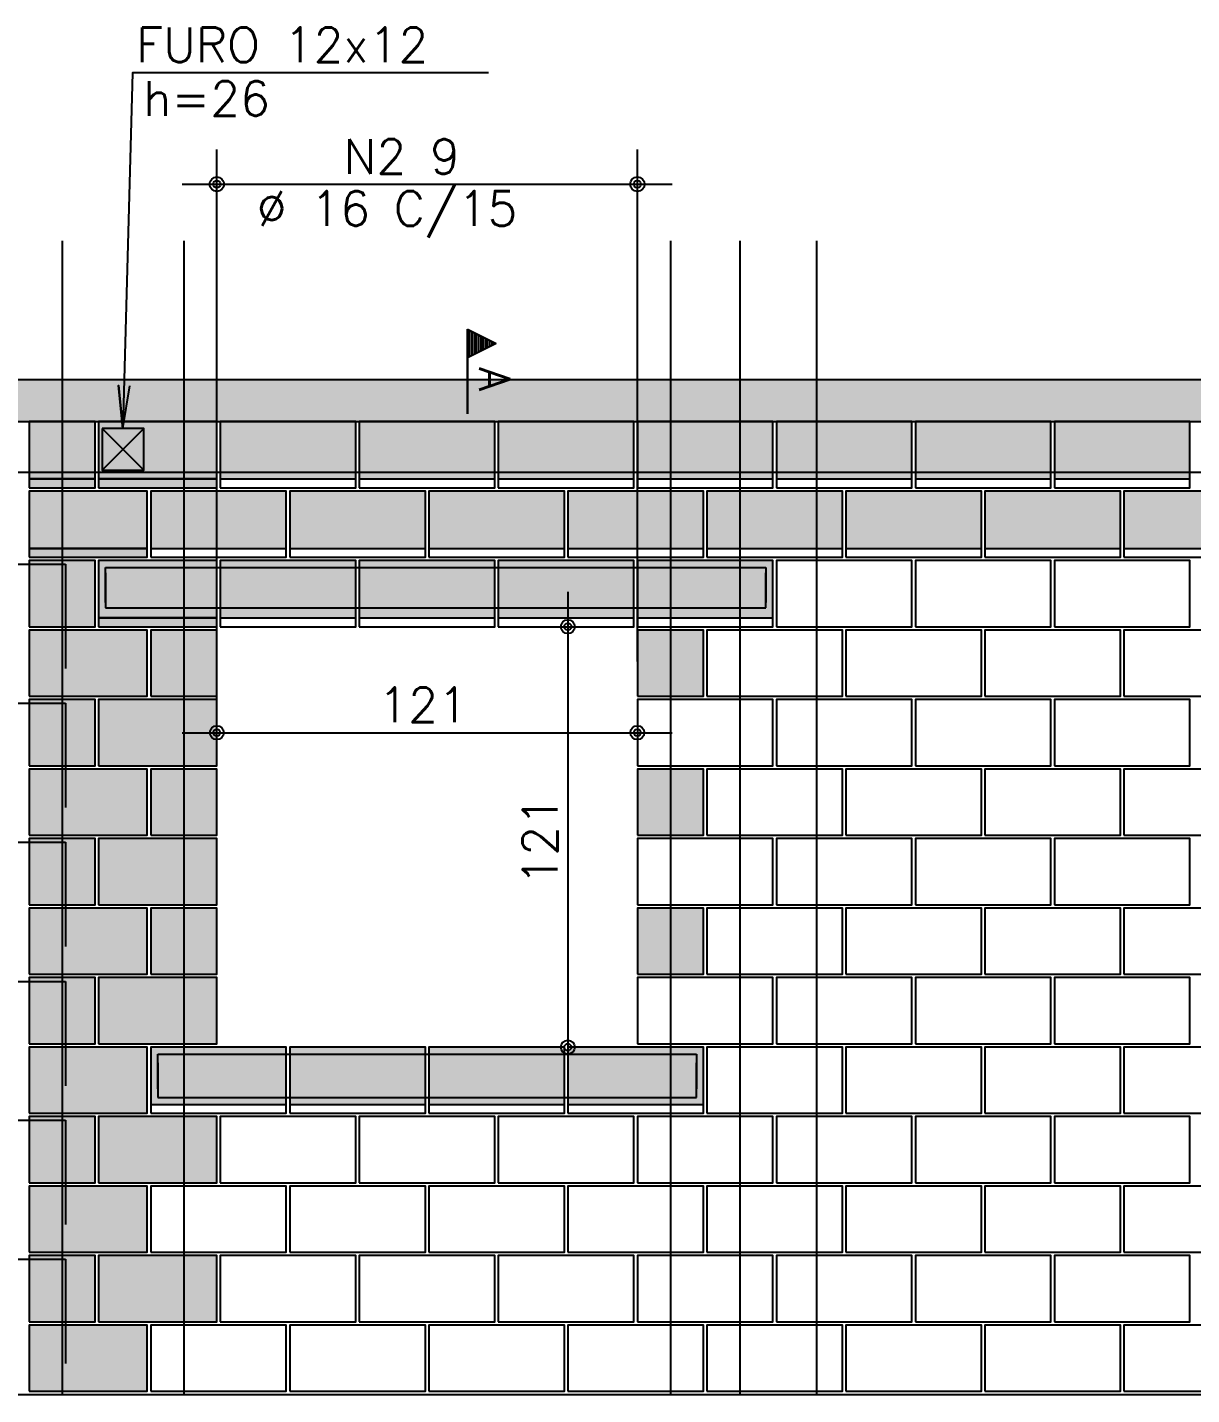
# Model space of a CAD drawing. Extents: x -1.9 to 86, y -1.5 to 61.
# Drawn here: x 17.88 to 24.58, y 47.85 to 55.72 of the extents above; entities that cross this region are included whole.
import ezdxf

# ---------------------------------------------------------------- set-up
doc = ezdxf.new("R2010")
doc.units = 0
doc.header["$MEASUREMENT"] = 0
for name, color, linetype in [('PENA_01', 1, 'CONTINUOUS'), ('PENA_02', 2, 'CONTINUOUS'), ('PENA_03', 3, 'CONTINUOUS'), ('PENA_05', 5, 'CONTINUOUS'), ('PENA_09', 254, 'CONTINUOUS'), ('PENA_11', 252, 'CONTINUOUS'), ('PENA_21', 100, 'CONTINUOUS'), ('PENA_23', 50, 'CONTINUOUS')]:
    doc.layers.add(name, color=color, linetype=linetype)
doc.styles.get("Standard").update_dxf_attribs({"font": 'ROMANS.SHX'})

msp = doc.modelspace()

# ---------------------------------------------------------------- linework, layer by layer
at = {"layer": 'PENA_01', "linetype": 'Continuous'}
for p, q in [((18.969264, 51.671785), (18.969264, 55.018468)), ((21.389264, 52.071785), (21.389264, 55.018468)), ((18.769264, 54.818468), (21.589264, 54.818468)), ((18.308853, 53.411785), (18.548853, 53.171785)), ((18.548853, 53.411785), (18.308853, 53.171785)), ((17.888853, 53.121785), (18.268853, 53.121785)), ((18.288853, 53.121785), (18.968853, 53.121785)), ((18.989264, 53.121785), (19.769264, 53.121785)), ((19.789264, 53.121785), (20.569264, 53.121785)), ((20.589264, 53.121785), (21.369264, 53.121785)), ((21.389264, 53.121785), (22.169264, 53.121785)), ((22.189264, 53.121785), (22.969264, 53.121785)), ((22.989264, 53.121785), (23.769264, 53.121785)), ((23.789264, 53.121785), (24.569264, 53.121785)), ((17.888853, 52.721785), (18.568853, 52.721785)), ((18.589264, 52.721785), (19.369264, 52.721785)), ((19.389264, 52.721785), (20.169264, 52.721785)), ((20.189264, 52.721785), (20.969264, 52.721785)), ((20.989264, 52.721785), (21.769264, 52.721785)), ((21.789264, 52.721785), (22.569264, 52.721785)), ((22.589264, 52.721785), (23.369264, 52.721785)), ((23.389264, 52.721785), (24.169264, 52.721785)), ((24.189264, 52.721785), (24.969264, 52.721785)), ((20.989264, 52.471785), (20.989264, 49.651785)), ((18.288853, 52.321785), (18.968853, 52.321785)), ((18.989264, 52.321785), (19.769264, 52.321785)), ((19.789264, 52.321785), (20.569264, 52.321785)), ((20.589264, 52.321785), (21.369264, 52.321785)), ((21.179264, 52.271785), (21.189264, 52.271785)), ((21.389264, 52.321785), (22.169264, 52.321785)), ((18.768853, 51.661785), (21.589264, 51.661785)), ((18.589264, 49.521785), (19.369264, 49.521785)), ((19.389264, 49.521785), (20.169264, 49.521785)), ((20.189264, 49.521785), (20.969264, 49.521785)), ((20.989264, 49.521785), (21.769264, 49.521785))]:
    msp.add_line(p, q, dxfattribs=at)
msp.add_lwpolyline([(18.308853, 53.411785), (18.308853, 53.171785), (18.548853, 53.171785), (18.548853, 53.411785), (18.308853, 53.411785)], dxfattribs=at)
at = {"layer": 'PENA_02', "linetype": 'Continuous'}
msp.add_line((6.789264, 47.851785), (28.569264, 47.851785), dxfattribs=at)
for points in [[(6.789264, 53.451785), (28.569264, 53.451785), (28.569264, 53.691785), (6.789264, 53.691785), (6.789264, 53.451785)], [(17.888853, 53.071785), (18.268853, 53.071785), (18.268853, 53.451785), (17.888853, 53.451785), (17.888853, 53.071785)], [(18.288853, 53.071785), (18.968853, 53.071785), (18.968853, 53.451785), (18.288853, 53.451785), (18.288853, 53.071785)], [(18.989264, 53.071785), (19.769264, 53.071785), (19.769264, 53.451785), (18.989264, 53.451785), (18.989264, 53.071785)], [(19.789264, 53.071785), (20.569264, 53.071785), (20.569264, 53.451785), (19.789264, 53.451785), (19.789264, 53.071785)], [(20.589264, 53.071785), (21.369264, 53.071785), (21.369264, 53.451785), (20.589264, 53.451785), (20.589264, 53.071785)], [(21.389264, 53.071785), (22.169264, 53.071785), (22.169264, 53.451785), (21.389264, 53.451785), (21.389264, 53.071785)], [(22.189264, 53.071785), (22.969264, 53.071785), (22.969264, 53.451785), (22.189264, 53.451785), (22.189264, 53.071785)], [(22.989264, 53.071785), (23.769264, 53.071785), (23.769264, 53.451785), (22.989264, 53.451785), (22.989264, 53.071785)], [(23.789264, 53.071785), (24.569264, 53.071785), (24.569264, 53.451785), (23.789264, 53.451785), (23.789264, 53.071785)], [(17.888853, 52.671785), (18.568853, 52.671785), (18.568853, 53.051785), (17.888853, 53.051785), (17.888853, 52.671785)], [(18.589264, 52.671785), (19.369264, 52.671785), (19.369264, 53.051785), (18.589264, 53.051785), (18.589264, 52.671785)], [(19.389264, 52.671785), (20.169264, 52.671785), (20.169264, 53.051785), (19.389264, 53.051785), (19.389264, 52.671785)], [(20.189264, 52.671785), (20.969264, 52.671785), (20.969264, 53.051785), (20.189264, 53.051785), (20.189264, 52.671785)], [(20.989264, 52.671785), (21.769264, 52.671785), (21.769264, 53.051785), (20.989264, 53.051785), (20.989264, 52.671785)], [(21.789264, 52.671785), (22.569264, 52.671785), (22.569264, 53.051785), (21.789264, 53.051785), (21.789264, 52.671785)], [(22.589264, 52.671785), (23.369264, 52.671785), (23.369264, 53.051785), (22.589264, 53.051785), (22.589264, 52.671785)], [(23.389264, 52.671785), (24.169264, 52.671785), (24.169264, 53.051785), (23.389264, 53.051785), (23.389264, 52.671785)], [(24.189264, 52.671785), (24.969264, 52.671785), (24.969264, 53.051785), (24.189264, 53.051785), (24.189264, 52.671785)], [(17.888442, 52.271785), (18.268442, 52.271785), (18.268442, 52.651785), (17.888442, 52.651785), (17.888442, 52.271785)], [(18.288853, 52.271785), (18.968853, 52.271785), (18.968853, 52.651785), (18.288853, 52.651785), (18.288853, 52.271785)], [(18.989264, 52.271785), (19.769264, 52.271785), (19.769264, 52.651785), (18.989264, 52.651785), (18.989264, 52.271785)], [(19.789264, 52.271785), (20.569264, 52.271785), (20.569264, 52.651785), (19.789264, 52.651785), (19.789264, 52.271785)], [(20.589264, 52.271785), (21.369264, 52.271785), (21.369264, 52.651785), (20.589264, 52.651785), (20.589264, 52.271785)], [(21.389264, 52.271785), (22.169264, 52.271785), (22.169264, 52.651785), (21.389264, 52.651785), (21.389264, 52.271785)], [(22.189264, 52.271785), (22.969264, 52.271785), (22.969264, 52.651785), (22.189264, 52.651785), (22.189264, 52.271785)], [(22.989264, 52.271785), (23.769264, 52.271785), (23.769264, 52.651785), (22.989264, 52.651785), (22.989264, 52.271785)], [(23.789264, 52.271785), (24.569264, 52.271785), (24.569264, 52.651785), (23.789264, 52.651785), (23.789264, 52.271785)], [(17.888853, 51.871785), (18.568853, 51.871785), (18.568853, 52.251785), (17.888853, 52.251785), (17.888853, 51.871785)], [(18.589264, 51.871785), (18.969264, 51.871785), (18.969264, 52.251785), (18.589264, 52.251785), (18.589264, 51.871785)], [(21.389264, 51.871785), (21.769264, 51.871785), (21.769264, 52.251785), (21.389264, 52.251785), (21.389264, 51.871785)], [(21.789264, 51.871785), (22.569264, 51.871785), (22.569264, 52.251785), (21.789264, 52.251785), (21.789264, 51.871785)], [(22.589264, 51.871785), (23.369264, 51.871785), (23.369264, 52.251785), (22.589264, 52.251785), (22.589264, 51.871785)], [(23.389264, 51.871785), (24.169264, 51.871785), (24.169264, 52.251785), (23.389264, 52.251785), (23.389264, 51.871785)], [(24.189264, 51.871785), (24.969264, 51.871785), (24.969264, 52.251785), (24.189264, 52.251785), (24.189264, 51.871785)], [(17.888442, 51.471785), (18.268442, 51.471785), (18.268442, 51.851785), (17.888442, 51.851785), (17.888442, 51.471785)], [(18.288853, 51.471785), (18.968853, 51.471785), (18.968853, 51.851785), (18.288853, 51.851785), (18.288853, 51.471785)], [(21.389264, 51.471785), (22.169264, 51.471785), (22.169264, 51.851785), (21.389264, 51.851785), (21.389264, 51.471785)], [(22.189264, 51.471785), (22.969264, 51.471785), (22.969264, 51.851785), (22.189264, 51.851785), (22.189264, 51.471785)], [(22.989264, 51.471785), (23.769264, 51.471785), (23.769264, 51.851785), (22.989264, 51.851785), (22.989264, 51.471785)], [(23.789264, 51.471785), (24.569264, 51.471785), (24.569264, 51.851785), (23.789264, 51.851785), (23.789264, 51.471785)], [(17.888853, 51.071785), (18.568853, 51.071785), (18.568853, 51.451785), (17.888853, 51.451785), (17.888853, 51.071785)], [(18.589264, 51.071785), (18.969264, 51.071785), (18.969264, 51.451785), (18.589264, 51.451785), (18.589264, 51.071785)], [(21.389264, 51.071785), (21.769264, 51.071785), (21.769264, 51.451785), (21.389264, 51.451785), (21.389264, 51.071785)], [(21.789264, 51.071785), (22.569264, 51.071785), (22.569264, 51.451785), (21.789264, 51.451785), (21.789264, 51.071785)], [(22.589264, 51.071785), (23.369264, 51.071785), (23.369264, 51.451785), (22.589264, 51.451785), (22.589264, 51.071785)], [(23.389264, 51.071785), (24.169264, 51.071785), (24.169264, 51.451785), (23.389264, 51.451785), (23.389264, 51.071785)], [(24.189264, 51.071785), (24.969264, 51.071785), (24.969264, 51.451785), (24.189264, 51.451785), (24.189264, 51.071785)], [(17.888442, 50.671785), (18.268442, 50.671785), (18.268442, 51.051785), (17.888442, 51.051785), (17.888442, 50.671785)], [(18.288853, 50.671785), (18.968853, 50.671785), (18.968853, 51.051785), (18.288853, 51.051785), (18.288853, 50.671785)], [(21.389264, 50.671785), (22.169264, 50.671785), (22.169264, 51.051785), (21.389264, 51.051785), (21.389264, 50.671785)], [(22.189264, 50.671785), (22.969264, 50.671785), (22.969264, 51.051785), (22.189264, 51.051785), (22.189264, 50.671785)], [(22.989264, 50.671785), (23.769264, 50.671785), (23.769264, 51.051785), (22.989264, 51.051785), (22.989264, 50.671785)], [(23.789264, 50.671785), (24.569264, 50.671785), (24.569264, 51.051785), (23.789264, 51.051785), (23.789264, 50.671785)], [(17.888853, 50.271785), (18.568853, 50.271785), (18.568853, 50.651785), (17.888853, 50.651785), (17.888853, 50.271785)], [(18.589264, 50.271785), (18.969264, 50.271785), (18.969264, 50.651785), (18.589264, 50.651785), (18.589264, 50.271785)], [(21.389264, 50.271785), (21.769264, 50.271785), (21.769264, 50.651785), (21.389264, 50.651785), (21.389264, 50.271785)], [(21.789264, 50.271785), (22.569264, 50.271785), (22.569264, 50.651785), (21.789264, 50.651785), (21.789264, 50.271785)], [(22.589264, 50.271785), (23.369264, 50.271785), (23.369264, 50.651785), (22.589264, 50.651785), (22.589264, 50.271785)], [(23.389264, 50.271785), (24.169264, 50.271785), (24.169264, 50.651785), (23.389264, 50.651785), (23.389264, 50.271785)], [(24.189264, 50.271785), (24.969264, 50.271785), (24.969264, 50.651785), (24.189264, 50.651785), (24.189264, 50.271785)], [(17.888442, 49.871785), (18.268442, 49.871785), (18.268442, 50.251785), (17.888442, 50.251785), (17.888442, 49.871785)], [(18.288853, 49.871785), (18.968853, 49.871785), (18.968853, 50.251785), (18.288853, 50.251785), (18.288853, 49.871785)], [(21.389264, 49.871785), (22.169264, 49.871785), (22.169264, 50.251785), (21.389264, 50.251785), (21.389264, 49.871785)], [(22.189264, 49.871785), (22.969264, 49.871785), (22.969264, 50.251785), (22.189264, 50.251785), (22.189264, 49.871785)], [(22.989264, 49.871785), (23.769264, 49.871785), (23.769264, 50.251785), (22.989264, 50.251785), (22.989264, 49.871785)], [(23.789264, 49.871785), (24.569264, 49.871785), (24.569264, 50.251785), (23.789264, 50.251785), (23.789264, 49.871785)], [(17.888853, 49.471785), (18.568853, 49.471785), (18.568853, 49.851785), (17.888853, 49.851785), (17.888853, 49.471785)], [(18.589264, 49.471785), (19.369264, 49.471785), (19.369264, 49.851785), (18.589264, 49.851785), (18.589264, 49.471785)], [(19.389264, 49.471785), (20.169264, 49.471785), (20.169264, 49.851785), (19.389264, 49.851785), (19.389264, 49.471785)], [(20.189264, 49.471785), (20.969264, 49.471785), (20.969264, 49.851785), (20.189264, 49.851785), (20.189264, 49.471785)], [(20.989264, 49.471785), (21.769264, 49.471785), (21.769264, 49.851785), (20.989264, 49.851785), (20.989264, 49.471785)], [(21.789264, 49.471785), (22.569264, 49.471785), (22.569264, 49.851785), (21.789264, 49.851785), (21.789264, 49.471785)], [(22.589264, 49.471785), (23.369264, 49.471785), (23.369264, 49.851785), (22.589264, 49.851785), (22.589264, 49.471785)], [(23.389264, 49.471785), (24.169264, 49.471785), (24.169264, 49.851785), (23.389264, 49.851785), (23.389264, 49.471785)], [(24.189264, 49.471785), (24.969264, 49.471785), (24.969264, 49.851785), (24.189264, 49.851785), (24.189264, 49.471785)], [(17.888442, 49.071785), (18.268442, 49.071785), (18.268442, 49.451785), (17.888442, 49.451785), (17.888442, 49.071785)], [(18.288853, 49.071785), (18.968853, 49.071785), (18.968853, 49.451785), (18.288853, 49.451785), (18.288853, 49.071785)], [(18.989264, 49.071785), (19.769264, 49.071785), (19.769264, 49.451785), (18.989264, 49.451785), (18.989264, 49.071785)], [(19.789264, 49.071785), (20.569264, 49.071785), (20.569264, 49.451785), (19.789264, 49.451785), (19.789264, 49.071785)], [(20.589264, 49.071785), (21.369264, 49.071785), (21.369264, 49.451785), (20.589264, 49.451785), (20.589264, 49.071785)], [(21.389264, 49.071785), (22.169264, 49.071785), (22.169264, 49.451785), (21.389264, 49.451785), (21.389264, 49.071785)], [(22.189264, 49.071785), (22.969264, 49.071785), (22.969264, 49.451785), (22.189264, 49.451785), (22.189264, 49.071785)], [(22.989264, 49.071785), (23.769264, 49.071785), (23.769264, 49.451785), (22.989264, 49.451785), (22.989264, 49.071785)], [(23.789264, 49.071785), (24.569264, 49.071785), (24.569264, 49.451785), (23.789264, 49.451785), (23.789264, 49.071785)], [(17.888853, 48.671785), (18.568853, 48.671785), (18.568853, 49.051785), (17.888853, 49.051785), (17.888853, 48.671785)], [(18.589264, 48.671785), (19.369264, 48.671785), (19.369264, 49.051785), (18.589264, 49.051785), (18.589264, 48.671785)], [(19.389264, 48.671785), (20.169264, 48.671785), (20.169264, 49.051785), (19.389264, 49.051785), (19.389264, 48.671785)], [(20.189264, 48.671785), (20.969264, 48.671785), (20.969264, 49.051785), (20.189264, 49.051785), (20.189264, 48.671785)], [(20.989264, 48.671785), (21.769264, 48.671785), (21.769264, 49.051785), (20.989264, 49.051785), (20.989264, 48.671785)], [(21.789264, 48.671785), (22.569264, 48.671785), (22.569264, 49.051785), (21.789264, 49.051785), (21.789264, 48.671785)], [(22.589264, 48.671785), (23.369264, 48.671785), (23.369264, 49.051785), (22.589264, 49.051785), (22.589264, 48.671785)], [(23.389264, 48.671785), (24.169264, 48.671785), (24.169264, 49.051785), (23.389264, 49.051785), (23.389264, 48.671785)], [(24.189264, 48.671785), (24.969264, 48.671785), (24.969264, 49.051785), (24.189264, 49.051785), (24.189264, 48.671785)], [(17.888442, 48.271785), (18.268442, 48.271785), (18.268442, 48.651785), (17.888442, 48.651785), (17.888442, 48.271785)], [(18.288853, 48.271785), (18.968853, 48.271785), (18.968853, 48.651785), (18.288853, 48.651785), (18.288853, 48.271785)], [(18.989264, 48.271785), (19.769264, 48.271785), (19.769264, 48.651785), (18.989264, 48.651785), (18.989264, 48.271785)], [(19.789264, 48.271785), (20.569264, 48.271785), (20.569264, 48.651785), (19.789264, 48.651785), (19.789264, 48.271785)], [(20.589264, 48.271785), (21.369264, 48.271785), (21.369264, 48.651785), (20.589264, 48.651785), (20.589264, 48.271785)], [(21.389264, 48.271785), (22.169264, 48.271785), (22.169264, 48.651785), (21.389264, 48.651785), (21.389264, 48.271785)], [(22.189264, 48.271785), (22.969264, 48.271785), (22.969264, 48.651785), (22.189264, 48.651785), (22.189264, 48.271785)], [(22.989264, 48.271785), (23.769264, 48.271785), (23.769264, 48.651785), (22.989264, 48.651785), (22.989264, 48.271785)], [(23.789264, 48.271785), (24.569264, 48.271785), (24.569264, 48.651785), (23.789264, 48.651785), (23.789264, 48.271785)], [(17.888853, 47.871785), (18.568853, 47.871785), (18.568853, 48.251785), (17.888853, 48.251785), (17.888853, 47.871785)], [(18.589264, 47.871785), (19.369264, 47.871785), (19.369264, 48.251785), (18.589264, 48.251785), (18.589264, 47.871785)], [(19.389264, 47.871785), (20.169264, 47.871785), (20.169264, 48.251785), (19.389264, 48.251785), (19.389264, 47.871785)], [(20.189264, 47.871785), (20.969264, 47.871785), (20.969264, 48.251785), (20.189264, 48.251785), (20.189264, 47.871785)], [(20.989264, 47.871785), (21.769264, 47.871785), (21.769264, 48.251785), (20.989264, 48.251785), (20.989264, 47.871785)], [(21.789264, 47.871785), (22.569264, 47.871785), (22.569264, 48.251785), (21.789264, 48.251785), (21.789264, 47.871785)], [(22.589264, 47.871785), (23.369264, 47.871785), (23.369264, 48.251785), (22.589264, 48.251785), (22.589264, 47.871785)], [(23.389264, 47.871785), (24.169264, 47.871785), (24.169264, 48.251785), (23.389264, 48.251785), (23.389264, 47.871785)], [(24.189264, 47.871785), (24.969264, 47.871785), (24.969264, 48.251785), (24.189264, 48.251785), (24.189264, 47.871785)]]:
    msp.add_lwpolyline(points, dxfattribs=at)
for centre, radius in [((18.969264, 54.818468), 0.041625), ((21.389264, 54.818468), 0.041625), ((18.969264, 54.818468), 0.02075), ((21.389264, 54.818468), 0.02075), ((20.989264, 52.271785), 0.04), ((20.989264, 52.271785), 0.02), ((18.968853, 51.661785), 0.04), ((18.968853, 51.661785), 0.02), ((21.389264, 51.661785), 0.04), ((21.389264, 51.661785), 0.02), ((20.989264, 49.851785), 0.04), ((20.989264, 49.851785), 0.02)]:
    msp.add_circle(centre, radius, dxfattribs=at)
at = {"layer": 'PENA_03', "linetype": 'Continuous'}
for p, q in [((20.41112, 53.497507), (20.41112, 53.983889)), ((20.41112, 53.983889), (20.577053, 53.900923)), ((20.411815, 53.982761), (20.575492, 53.900923)), ((20.411816, 53.982761), (20.411816, 53.819084)), ((20.423884, 53.977507), (20.423884, 53.824338)), ((20.436648, 53.971125), (20.436648, 53.83072)), ((20.449412, 53.964743), (20.449412, 53.837102)), ((20.462176, 53.958361), (20.462176, 53.843484)), ((20.47494, 53.951979), (20.47494, 53.849866)), ((20.487704, 53.945597), (20.487704, 53.856248)), ((20.500468, 53.939215), (20.500468, 53.86263)), ((20.513232, 53.932833), (20.513232, 53.869012)), ((20.525996, 53.926451), (20.525996, 53.875394)), ((20.53876, 53.920069), (20.53876, 53.881776)), ((20.551525, 53.913687), (20.551525, 53.888158)), ((20.564289, 53.907305), (20.564289, 53.894541)), ((20.577053, 53.900923), (20.411815, 53.818304)), ((20.575492, 53.900923), (20.411816, 53.819084)), ((20.411816, 53.818304), (20.411816, 53.497507)), ((20.979264, 52.271785), (20.979264, 52.271785)), ((21.389264, 51.871785), (21.389264, 51.871785)), ((18.968853, 51.661785), (18.968853, 51.661785)), ((21.389264, 51.661785), (21.389264, 51.661785)), ((18.969264, 51.471785), (18.969264, 51.471785)), ((20.989264, 49.851785), (20.989264, 49.851785))]:
    msp.add_line(p, q, dxfattribs=at)
msp.add_lwpolyline([(20.532783, 55.460301), (18.483692, 55.460301), (18.428853, 53.411785), (18.402866, 53.660431), (18.428853, 53.411785), (18.468106, 53.658684)], dxfattribs=at)
at = {"layer": 'PENA_05', "linetype": 'Continuous'}
for p, q in [((6.940294, 53.161578), (18.615282, 53.162003)), ((17.615319, 53.161548), (28.46913, 53.161943)), ((17.678993, 52.630841), (18.098993, 52.630841)), ((18.098993, 52.630841), (18.098993, 52.030841)), ((18.328853, 52.411785), (18.328853, 52.611785)), ((18.328853, 52.611785), (22.129264, 52.611785)), ((18.328853, 52.581182), (18.328853, 52.381182)), ((22.129264, 52.611785), (22.129264, 52.411785)), ((22.129264, 52.381182), (22.129264, 52.581182)), ((18.328853, 52.381182), (22.129264, 52.381182)), ((17.678993, 51.830841), (18.098993, 51.830841)), ((18.098993, 51.830841), (18.098993, 51.230841)), ((17.678993, 51.030841), (18.098993, 51.030841)), ((18.098993, 51.030841), (18.098993, 50.430841)), ((17.678993, 50.229975), (18.098993, 50.229975)), ((18.098993, 50.229975), (18.098993, 49.629975)), ((18.629264, 49.611785), (18.629264, 49.811785)), ((18.629264, 49.811785), (21.729264, 49.811785)), ((18.629264, 49.761785), (18.629264, 49.561785)), ((21.729264, 49.811785), (21.729264, 49.611785)), ((21.729264, 49.561785), (21.729264, 49.761785)), ((18.629264, 49.561785), (21.729264, 49.561785)), ((17.678993, 49.430841), (18.098993, 49.430841)), ((18.098993, 49.430841), (18.098993, 48.830841)), ((17.678993, 48.630841), (18.098993, 48.630841)), ((18.098993, 48.630841), (18.098993, 48.030841))]:
    msp.add_line(p, q, dxfattribs=at)
for points in [[(18.078853, 54.491785), (18.078853, 47.851785)], [(18.779264, 54.491785), (18.779264, 47.851785)], [(21.579264, 54.491785), (21.579264, 47.851785)], [(21.979264, 54.491785), (21.979264, 47.851785)], [(22.420953, 54.491785), (22.420953, 47.851785)]]:
    msp.add_lwpolyline(points, dxfattribs=at)
at = {"layer": 'PENA_09', "linetype": 'Continuous'}
for points in [[(17.888853, 53.121785), (18.268853, 53.121785), (18.268853, 53.451785), (17.888853, 53.451785), (17.888853, 53.121785)], [(18.288853, 53.121785), (18.968853, 53.121785), (18.968853, 53.451785), (18.288853, 53.451785), (18.288853, 53.121785)], [(18.989264, 53.121785), (19.769264, 53.121785), (19.769264, 53.451785), (18.989264, 53.451785), (18.989264, 53.121785)], [(19.789264, 53.121785), (20.569264, 53.121785), (20.569264, 53.451785), (19.789264, 53.451785), (19.789264, 53.121785)], [(20.589264, 53.121785), (21.369264, 53.121785), (21.369264, 53.451785), (20.589264, 53.451785), (20.589264, 53.121785)], [(21.389264, 53.121785), (22.169264, 53.121785), (22.169264, 53.451785), (21.389264, 53.451785), (21.389264, 53.121785)], [(22.189264, 53.121785), (22.969264, 53.121785), (22.969264, 53.451785), (22.189264, 53.451785), (22.189264, 53.121785)], [(22.989264, 53.121785), (23.769264, 53.121785), (23.769264, 53.451785), (22.989264, 53.451785), (22.989264, 53.121785)], [(23.789264, 53.121785), (24.569264, 53.121785), (24.569264, 53.451785), (23.789264, 53.451785), (23.789264, 53.121785)], [(17.888853, 52.721785), (18.568853, 52.721785), (18.568853, 53.051785), (17.888853, 53.051785), (17.888853, 52.721785)], [(18.589264, 52.721785), (19.369264, 52.721785), (19.369264, 53.051785), (18.589264, 53.051785), (18.589264, 52.721785)], [(19.389264, 52.721785), (20.169264, 52.721785), (20.169264, 53.051785), (19.389264, 53.051785), (19.389264, 52.721785)], [(20.189264, 52.721785), (20.969264, 52.721785), (20.969264, 53.051785), (20.189264, 53.051785), (20.189264, 52.721785)], [(20.989264, 52.721785), (21.769264, 52.721785), (21.769264, 53.051785), (20.989264, 53.051785), (20.989264, 52.721785)], [(21.789264, 52.721785), (22.569264, 52.721785), (22.569264, 53.051785), (21.789264, 53.051785), (21.789264, 52.721785)], [(22.589264, 52.721785), (23.369264, 52.721785), (23.369264, 53.051785), (22.589264, 53.051785), (22.589264, 52.721785)], [(23.389264, 52.721785), (24.169264, 52.721785), (24.169264, 53.051785), (23.389264, 53.051785), (23.389264, 52.721785)], [(24.189264, 52.721785), (24.969264, 52.721785), (24.969264, 53.051785), (24.189264, 53.051785), (24.189264, 52.721785)], [(18.288853, 52.321785), (18.968853, 52.321785), (18.968853, 52.651785), (18.288853, 52.651785), (18.288853, 52.321785)], [(18.989264, 52.321785), (19.769264, 52.321785), (19.769264, 52.651785), (18.989264, 52.651785), (18.989264, 52.321785)], [(19.789264, 52.321785), (20.569264, 52.321785), (20.569264, 52.651785), (19.789264, 52.651785), (19.789264, 52.321785)], [(20.589264, 52.321785), (21.369264, 52.321785), (21.369264, 52.651785), (20.589264, 52.651785), (20.589264, 52.321785)], [(21.389264, 52.321785), (22.169264, 52.321785), (22.169264, 52.651785), (21.389264, 52.651785), (21.389264, 52.321785)], [(18.589264, 49.521785), (19.369264, 49.521785), (19.369264, 49.851785), (18.589264, 49.851785), (18.589264, 49.521785)], [(19.389264, 49.521785), (20.169264, 49.521785), (20.169264, 49.851785), (19.389264, 49.851785), (19.389264, 49.521785)], [(20.189264, 49.521785), (20.969264, 49.521785), (20.969264, 49.851785), (20.189264, 49.851785), (20.189264, 49.521785)], [(20.989264, 49.521785), (21.769264, 49.521785), (21.769264, 49.851785), (20.989264, 49.851785), (20.989264, 49.521785)]]:
    msp.add_lwpolyline(points, dxfattribs=at)
for points in [[(17.888853, 53.121785), (18.268853, 53.121785), (18.268853, 53.451785)], [(17.888853, 53.121785), (18.268853, 53.451785), (17.888853, 53.451785)], [(17.888853, 53.121785), (17.888853, 53.451785), (17.888853, 53.121785)], [(18.288853, 53.121785), (18.968853, 53.121785), (18.968853, 53.451785)], [(18.288853, 53.121785), (18.968853, 53.451785), (18.288853, 53.451785)], [(18.288853, 53.121785), (18.288853, 53.451785), (18.288853, 53.121785)], [(18.989264, 53.121785), (19.769264, 53.121785), (19.769264, 53.451785)], [(18.989264, 53.121785), (19.769264, 53.451785), (18.989264, 53.451785)], [(18.989264, 53.121785), (18.989264, 53.451785), (18.989264, 53.121785)], [(19.789264, 53.121785), (20.569264, 53.121785), (20.569264, 53.451785)], [(19.789264, 53.121785), (20.569264, 53.451785), (19.789264, 53.451785)], [(19.789264, 53.121785), (19.789264, 53.451785), (19.789264, 53.121785)], [(20.589264, 53.121785), (21.369264, 53.121785), (21.369264, 53.451785)], [(20.589264, 53.121785), (21.369264, 53.451785), (20.589264, 53.451785)], [(20.589264, 53.121785), (20.589264, 53.451785), (20.589264, 53.121785)], [(21.389264, 53.121785), (22.169264, 53.121785), (22.169264, 53.451785)], [(21.389264, 53.121785), (22.169264, 53.451785), (21.389264, 53.451785)], [(21.389264, 53.121785), (21.389264, 53.451785), (21.389264, 53.121785)], [(22.189264, 53.121785), (22.969264, 53.121785), (22.969264, 53.451785)], [(22.189264, 53.121785), (22.969264, 53.451785), (22.189264, 53.451785)], [(22.189264, 53.121785), (22.189264, 53.451785), (22.189264, 53.121785)], [(22.989264, 53.121785), (23.769264, 53.121785), (23.769264, 53.451785)], [(22.989264, 53.121785), (23.769264, 53.451785), (22.989264, 53.451785)], [(22.989264, 53.121785), (22.989264, 53.451785), (22.989264, 53.121785)], [(23.789264, 53.121785), (24.569264, 53.121785), (24.569264, 53.451785)], [(23.789264, 53.121785), (24.569264, 53.451785), (23.789264, 53.451785)], [(23.789264, 53.121785), (23.789264, 53.451785), (23.789264, 53.121785)], [(17.888853, 52.721785), (18.568853, 52.721785), (18.568853, 53.051785)], [(17.888853, 52.721785), (18.568853, 53.051785), (17.888853, 53.051785)], [(17.888853, 52.721785), (17.888853, 53.051785), (17.888853, 52.721785)], [(18.589264, 52.721785), (19.369264, 52.721785), (19.369264, 53.051785)], [(18.589264, 52.721785), (19.369264, 53.051785), (18.589264, 53.051785)], [(18.589264, 52.721785), (18.589264, 53.051785), (18.589264, 52.721785)], [(19.389264, 52.721785), (20.169264, 52.721785), (20.169264, 53.051785)], [(19.389264, 52.721785), (20.169264, 53.051785), (19.389264, 53.051785)], [(19.389264, 52.721785), (19.389264, 53.051785), (19.389264, 52.721785)], [(20.189264, 52.721785), (20.969264, 52.721785), (20.969264, 53.051785)], [(20.189264, 52.721785), (20.969264, 53.051785), (20.189264, 53.051785)], [(20.189264, 52.721785), (20.189264, 53.051785), (20.189264, 52.721785)], [(20.989264, 52.721785), (21.769264, 52.721785), (21.769264, 53.051785)], [(20.989264, 52.721785), (21.769264, 53.051785), (20.989264, 53.051785)], [(20.989264, 52.721785), (20.989264, 53.051785), (20.989264, 52.721785)], [(21.789264, 52.721785), (22.569264, 52.721785), (22.569264, 53.051785)], [(21.789264, 52.721785), (22.569264, 53.051785), (21.789264, 53.051785)], [(21.789264, 52.721785), (21.789264, 53.051785), (21.789264, 52.721785)], [(22.589264, 52.721785), (23.369264, 52.721785), (23.369264, 53.051785)], [(22.589264, 52.721785), (23.369264, 53.051785), (22.589264, 53.051785)], [(22.589264, 52.721785), (22.589264, 53.051785), (22.589264, 52.721785)], [(23.389264, 52.721785), (24.169264, 52.721785), (24.169264, 53.051785)], [(23.389264, 52.721785), (24.169264, 53.051785), (23.389264, 53.051785)], [(23.389264, 52.721785), (23.389264, 53.051785), (23.389264, 52.721785)], [(24.189264, 52.721785), (24.969264, 52.721785), (24.969264, 53.051785)], [(24.189264, 52.721785), (24.969264, 53.051785), (24.189264, 53.051785)], [(24.189264, 52.721785), (24.189264, 53.051785), (24.189264, 52.721785)], [(18.288853, 52.321785), (18.968853, 52.321785), (18.968853, 52.651785)], [(18.288853, 52.321785), (18.968853, 52.651785), (18.288853, 52.651785)], [(18.288853, 52.321785), (18.288853, 52.651785), (18.288853, 52.321785)], [(18.989264, 52.321785), (19.769264, 52.321785), (19.769264, 52.651785)], [(18.989264, 52.321785), (19.769264, 52.651785), (18.989264, 52.651785)], [(18.989264, 52.321785), (18.989264, 52.651785), (18.989264, 52.321785)], [(19.789264, 52.321785), (20.569264, 52.321785), (20.569264, 52.651785)], [(19.789264, 52.321785), (20.569264, 52.651785), (19.789264, 52.651785)], [(19.789264, 52.321785), (19.789264, 52.651785), (19.789264, 52.321785)], [(20.589264, 52.321785), (21.369264, 52.321785), (21.369264, 52.651785)], [(20.589264, 52.321785), (21.369264, 52.651785), (20.589264, 52.651785)], [(20.589264, 52.321785), (20.589264, 52.651785), (20.589264, 52.321785)], [(21.389264, 52.321785), (22.169264, 52.321785), (22.169264, 52.651785)], [(21.389264, 52.321785), (22.169264, 52.651785), (21.389264, 52.651785)], [(21.389264, 52.321785), (21.389264, 52.651785), (21.389264, 52.321785)], [(18.589264, 49.521785), (19.369264, 49.521785), (19.369264, 49.851785)], [(18.589264, 49.521785), (19.369264, 49.851785), (18.589264, 49.851785)], [(18.589264, 49.521785), (18.589264, 49.851785), (18.589264, 49.521785)], [(19.389264, 49.521785), (20.169264, 49.521785), (20.169264, 49.851785)], [(19.389264, 49.521785), (20.169264, 49.851785), (19.389264, 49.851785)], [(19.389264, 49.521785), (19.389264, 49.851785), (19.389264, 49.521785)], [(20.189264, 49.521785), (20.969264, 49.521785), (20.969264, 49.851785)], [(20.189264, 49.521785), (20.969264, 49.851785), (20.189264, 49.851785)], [(20.189264, 49.521785), (20.189264, 49.851785), (20.189264, 49.521785)], [(20.989264, 49.521785), (21.769264, 49.521785), (21.769264, 49.851785)], [(20.989264, 49.521785), (21.769264, 49.851785), (20.989264, 49.851785)], [(20.989264, 49.521785), (20.989264, 49.851785), (20.989264, 49.521785)]]:
    msp.add_solid(points, dxfattribs=at)
at = {"layer": 'PENA_11', "linetype": 'Continuous'}
for points in [[(6.789264, 53.451785), (28.569264, 53.451785), (28.569264, 53.691785)], [(6.789264, 53.451785), (28.569264, 53.691785), (6.789264, 53.691785)]]:
    msp.add_solid(points, dxfattribs=at)
at = {"layer": 'PENA_21', "linetype": 'Continuous'}
for points in [[(18.288853, 53.071785), (18.968853, 53.071785), (18.968853, 53.121785), (18.288853, 53.121785), (18.288853, 53.071785)], [(17.888853, 52.671785), (18.568853, 52.671785), (18.568853, 52.721785), (17.888853, 52.721785), (17.888853, 52.671785)], [(18.288853, 52.271785), (18.968853, 52.271785), (18.968853, 52.321785), (18.288853, 52.321785), (18.288853, 52.271785)], [(17.888853, 51.871785), (18.568853, 51.871785), (18.568853, 52.251785), (17.888853, 52.251785), (17.888853, 51.871785)], [(18.288853, 51.471785), (18.968853, 51.471785), (18.968853, 51.851785), (18.288853, 51.851785), (18.288853, 51.471785)], [(17.888853, 51.071785), (18.568853, 51.071785), (18.568853, 51.451785), (17.888853, 51.451785), (17.888853, 51.071785)], [(18.288853, 50.671785), (18.968853, 50.671785), (18.968853, 51.051785), (18.288853, 51.051785), (18.288853, 50.671785)], [(17.888853, 50.271785), (18.568853, 50.271785), (18.568853, 50.651785), (17.888853, 50.651785), (17.888853, 50.271785)], [(18.288853, 49.871785), (18.968853, 49.871785), (18.968853, 50.251785), (18.288853, 50.251785), (18.288853, 49.871785)], [(17.888853, 49.471785), (18.568853, 49.471785), (18.568853, 49.851785), (17.888853, 49.851785), (17.888853, 49.471785)], [(18.288853, 49.071785), (18.968853, 49.071785), (18.968853, 49.451785), (18.288853, 49.451785), (18.288853, 49.071785)], [(17.888853, 48.671785), (18.568853, 48.671785), (18.568853, 49.051785), (17.888853, 49.051785), (17.888853, 48.671785)], [(18.288853, 48.271785), (18.968853, 48.271785), (18.968853, 48.651785), (18.288853, 48.651785), (18.288853, 48.271785)], [(17.888853, 47.871785), (18.568853, 47.871785), (18.568853, 48.251785), (17.888853, 48.251785), (17.888853, 47.871785)]]:
    msp.add_lwpolyline(points, dxfattribs=at)
for points in [[(18.288853, 53.071785), (18.968853, 53.071785), (18.968853, 53.121785)], [(18.288853, 53.071785), (18.968853, 53.121785), (18.288853, 53.121785)], [(18.288853, 53.071785), (18.288853, 53.121785), (18.288853, 53.071785)], [(17.888853, 52.671785), (18.568853, 52.671785), (18.568853, 52.721785)], [(17.888853, 52.671785), (18.568853, 52.721785), (17.888853, 52.721785)], [(17.888853, 52.671785), (17.888853, 52.721785), (17.888853, 52.671785)], [(18.288853, 52.271785), (18.968853, 52.271785), (18.968853, 52.321785)], [(18.288853, 52.271785), (18.968853, 52.321785), (18.288853, 52.321785)], [(18.288853, 52.271785), (18.288853, 52.321785), (18.288853, 52.271785)], [(17.888853, 51.871785), (18.568853, 51.871785), (18.568853, 52.251785)], [(17.888853, 51.871785), (18.568853, 52.251785), (17.888853, 52.251785)], [(17.888853, 51.871785), (17.888853, 52.251785), (17.888853, 51.871785)], [(18.288853, 51.471785), (18.968853, 51.471785), (18.968853, 51.851785)], [(18.288853, 51.471785), (18.968853, 51.851785), (18.288853, 51.851785)], [(18.288853, 51.471785), (18.288853, 51.851785), (18.288853, 51.471785)], [(17.888853, 51.071785), (18.568853, 51.071785), (18.568853, 51.451785)], [(17.888853, 51.071785), (18.568853, 51.451785), (17.888853, 51.451785)], [(17.888853, 51.071785), (17.888853, 51.451785), (17.888853, 51.071785)], [(18.288853, 50.671785), (18.968853, 50.671785), (18.968853, 51.051785)], [(18.288853, 50.671785), (18.968853, 51.051785), (18.288853, 51.051785)], [(18.288853, 50.671785), (18.288853, 51.051785), (18.288853, 50.671785)], [(17.888853, 50.271785), (18.568853, 50.271785), (18.568853, 50.651785)], [(17.888853, 50.271785), (18.568853, 50.651785), (17.888853, 50.651785)], [(17.888853, 50.271785), (17.888853, 50.651785), (17.888853, 50.271785)], [(18.288853, 49.871785), (18.968853, 49.871785), (18.968853, 50.251785)], [(18.288853, 49.871785), (18.968853, 50.251785), (18.288853, 50.251785)], [(18.288853, 49.871785), (18.288853, 50.251785), (18.288853, 49.871785)], [(17.888853, 49.471785), (18.568853, 49.471785), (18.568853, 49.851785)], [(17.888853, 49.471785), (18.568853, 49.851785), (17.888853, 49.851785)], [(17.888853, 49.471785), (17.888853, 49.851785), (17.888853, 49.471785)], [(18.288853, 49.071785), (18.968853, 49.071785), (18.968853, 49.451785)], [(18.288853, 49.071785), (18.968853, 49.451785), (18.288853, 49.451785)], [(18.288853, 49.071785), (18.288853, 49.451785), (18.288853, 49.071785)], [(17.888853, 48.671785), (18.568853, 48.671785), (18.568853, 49.051785)], [(17.888853, 48.671785), (18.568853, 49.051785), (17.888853, 49.051785)], [(17.888853, 48.671785), (17.888853, 49.051785), (17.888853, 48.671785)], [(18.288853, 48.271785), (18.968853, 48.271785), (18.968853, 48.651785)], [(18.288853, 48.271785), (18.968853, 48.651785), (18.288853, 48.651785)], [(18.288853, 48.271785), (18.288853, 48.651785), (18.288853, 48.271785)], [(17.888853, 47.871785), (18.568853, 47.871785), (18.568853, 48.251785)], [(17.888853, 47.871785), (18.568853, 48.251785), (17.888853, 48.251785)], [(17.888853, 47.871785), (17.888853, 48.251785), (17.888853, 47.871785)]]:
    msp.add_solid(points, dxfattribs=at)
at = {"layer": 'PENA_23', "linetype": 'Continuous'}
for points in [[(17.888853, 53.071785), (18.268853, 53.071785), (18.268853, 53.121785), (17.888853, 53.121785), (17.888853, 53.071785)], [(17.888442, 52.271785), (18.268442, 52.271785), (18.268442, 52.651785), (17.888442, 52.651785), (17.888442, 52.271785)], [(18.589264, 51.871785), (18.969264, 51.871785), (18.969264, 52.251785), (18.589264, 52.251785), (18.589264, 51.871785)], [(21.389264, 51.871785), (21.769264, 51.871785), (21.769264, 52.251785), (21.389264, 52.251785), (21.389264, 51.871785)], [(17.888442, 51.471785), (18.268442, 51.471785), (18.268442, 51.851785), (17.888442, 51.851785), (17.888442, 51.471785)], [(18.589264, 51.071785), (18.969264, 51.071785), (18.969264, 51.451785), (18.589264, 51.451785), (18.589264, 51.071785)], [(21.389264, 51.071785), (21.769264, 51.071785), (21.769264, 51.451785), (21.389264, 51.451785), (21.389264, 51.071785)], [(17.888442, 50.671785), (18.268442, 50.671785), (18.268442, 51.051785), (17.888442, 51.051785), (17.888442, 50.671785)], [(18.589264, 50.271785), (18.969264, 50.271785), (18.969264, 50.651785), (18.589264, 50.651785), (18.589264, 50.271785)], [(21.389264, 50.271785), (21.769264, 50.271785), (21.769264, 50.651785), (21.389264, 50.651785), (21.389264, 50.271785)], [(17.888442, 49.871785), (18.268442, 49.871785), (18.268442, 50.251785), (17.888442, 50.251785), (17.888442, 49.871785)], [(17.888442, 49.071785), (18.268442, 49.071785), (18.268442, 49.451785), (17.888442, 49.451785), (17.888442, 49.071785)], [(17.888442, 48.271785), (18.268442, 48.271785), (18.268442, 48.651785), (17.888442, 48.651785), (17.888442, 48.271785)]]:
    msp.add_lwpolyline(points, dxfattribs=at)
for points in [[(17.888853, 53.071785), (18.268853, 53.071785), (18.268853, 53.121785)], [(17.888853, 53.071785), (18.268853, 53.121785), (17.888853, 53.121785)], [(17.888853, 53.071785), (17.888853, 53.121785), (17.888853, 53.071785)], [(17.888442, 52.271785), (18.268442, 52.271785), (18.268442, 52.651785)], [(17.888442, 52.271785), (18.268442, 52.651785), (17.888442, 52.651785)], [(17.888442, 52.271785), (17.888442, 52.651785), (17.888442, 52.271785)], [(18.589264, 51.871785), (18.969264, 51.871785), (18.969264, 52.251785)], [(18.589264, 51.871785), (18.969264, 52.251785), (18.589264, 52.251785)], [(18.589264, 51.871785), (18.589264, 52.251785), (18.589264, 51.871785)], [(21.389264, 51.871785), (21.769264, 51.871785), (21.769264, 52.251785)], [(21.389264, 51.871785), (21.769264, 52.251785), (21.389264, 52.251785)], [(21.389264, 51.871785), (21.389264, 52.251785), (21.389264, 51.871785)], [(17.888442, 51.471785), (18.268442, 51.471785), (18.268442, 51.851785)], [(17.888442, 51.471785), (18.268442, 51.851785), (17.888442, 51.851785)], [(17.888442, 51.471785), (17.888442, 51.851785), (17.888442, 51.471785)], [(18.589264, 51.071785), (18.969264, 51.071785), (18.969264, 51.451785)], [(18.589264, 51.071785), (18.969264, 51.451785), (18.589264, 51.451785)], [(18.589264, 51.071785), (18.589264, 51.451785), (18.589264, 51.071785)], [(21.389264, 51.071785), (21.769264, 51.071785), (21.769264, 51.451785)], [(21.389264, 51.071785), (21.769264, 51.451785), (21.389264, 51.451785)], [(21.389264, 51.071785), (21.389264, 51.451785), (21.389264, 51.071785)], [(17.888442, 50.671785), (18.268442, 50.671785), (18.268442, 51.051785)], [(17.888442, 50.671785), (18.268442, 51.051785), (17.888442, 51.051785)], [(17.888442, 50.671785), (17.888442, 51.051785), (17.888442, 50.671785)], [(18.589264, 50.271785), (18.969264, 50.271785), (18.969264, 50.651785)], [(18.589264, 50.271785), (18.969264, 50.651785), (18.589264, 50.651785)], [(18.589264, 50.271785), (18.589264, 50.651785), (18.589264, 50.271785)], [(21.389264, 50.271785), (21.769264, 50.271785), (21.769264, 50.651785)], [(21.389264, 50.271785), (21.769264, 50.651785), (21.389264, 50.651785)], [(21.389264, 50.271785), (21.389264, 50.651785), (21.389264, 50.271785)], [(17.888442, 49.871785), (18.268442, 49.871785), (18.268442, 50.251785)], [(17.888442, 49.871785), (18.268442, 50.251785), (17.888442, 50.251785)], [(17.888442, 49.871785), (17.888442, 50.251785), (17.888442, 49.871785)], [(17.888442, 49.071785), (18.268442, 49.071785), (18.268442, 49.451785)], [(17.888442, 49.071785), (18.268442, 49.451785), (17.888442, 49.451785)], [(17.888442, 49.071785), (17.888442, 49.451785), (17.888442, 49.071785)], [(17.888442, 48.271785), (18.268442, 48.271785), (18.268442, 48.651785)], [(17.888442, 48.271785), (18.268442, 48.651785), (17.888442, 48.651785)], [(17.888442, 48.271785), (17.888442, 48.651785), (17.888442, 48.271785)]]:
    msp.add_solid(points, dxfattribs=at)

# ---------------------------------------------------------------- texts
at = {"layer": 'PENA_03', "linetype": 'Continuous'}
for s, p in [('FURO 12x12', (18.506029, 55.521228)), ('h=26', (18.545822, 55.2115)), ('N2 9', (19.699264, 54.878468)), ('%%c 16 C/15', (19.199264, 54.578468)), ('121', (19.899058, 51.721785))]:
    msp.add_text(s, height=0.2, dxfattribs=at).set_placement(p)
for s, height, rotation, p in [('A', 0.18, 270, (20.478149, 53.76549)), ('121', 0.2, 90, (20.929264, 50.781785))]:
    msp.add_text(s, height=height, rotation=rotation, dxfattribs=at).set_placement(p)

doc.saveas('drawing.dxf')
